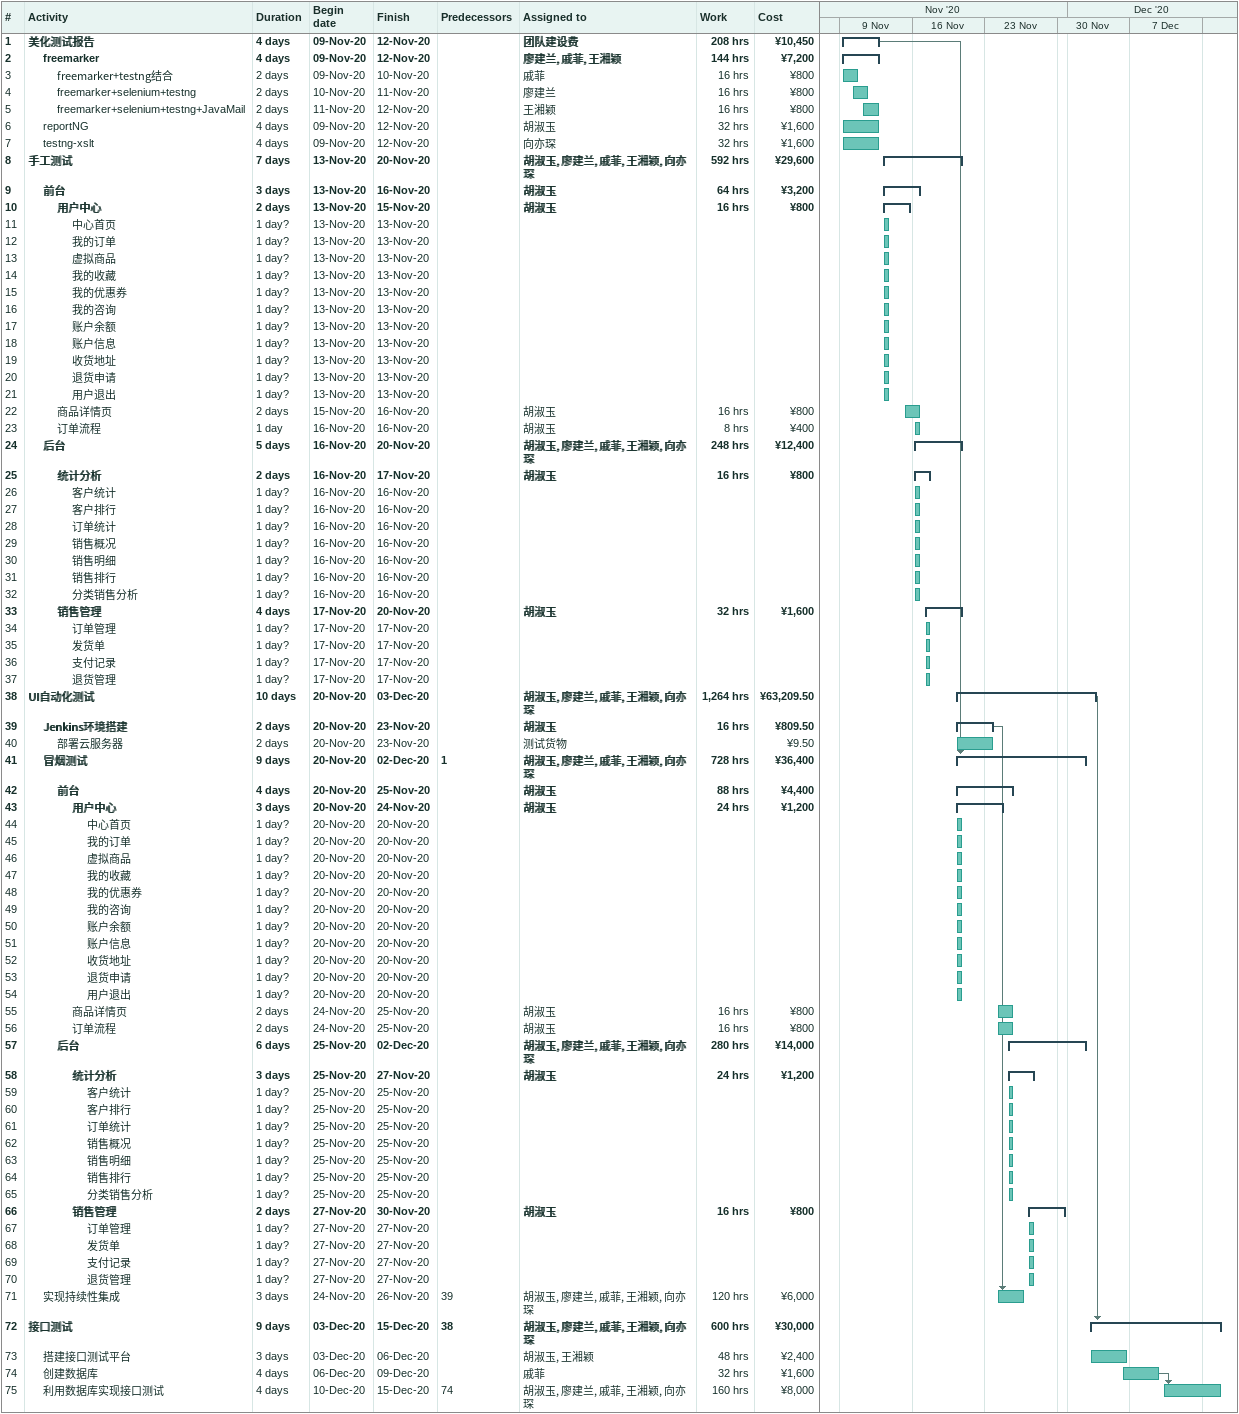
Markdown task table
| ID | Level | Task | Duration | Start | Finish | Predecessors | Resources | Work (h) | Cost (¥) |
|---|---|---|---|---|---|---|---|---|---|
| 1 | 1 | **美化测试报告** | 4d | 2020-11-09 | 2020-11-12 |  | 团队建设费 | 208 | 10450 |
| 2 | 2 | **freemarker** | 4d | 2020-11-09 | 2020-11-12 |  | 廖建兰, 戚菲, 王湘颖 | 144 | 7200 |
| 3 | 3 | freemarker+testng结合 | 2d | 2020-11-09 | 2020-11-10 |  | 戚菲 | 16 | 800 |
| 4 | 3 | freemarker+selenium+testng | 2d | 2020-11-10 | 2020-11-11 |  | 廖建兰 | 16 | 800 |
| 5 | 3 | freemarker+selenium+testng+JavaMail | 2d | 2020-11-11 | 2020-11-12 |  | 王湘颖 | 16 | 800 |
| 6 | 2 | reportNG | 4d | 2020-11-09 | 2020-11-12 |  | 胡淑玉 | 32 | 1600 |
| 7 | 2 | testng-xslt | 4d | 2020-11-09 | 2020-11-12 |  | 向亦琛 | 32 | 1600 |
| 8 | 1 | **手工测试** | 7d | 2020-11-13 | 2020-11-20 |  | 胡淑玉, 廖建兰, 戚菲, 王湘颖, 向亦琛 | 592 | 29600 |
| 9 | 2 | **前台** | 3d | 2020-11-13 | 2020-11-16 |  | 胡淑玉 | 64 | 3200 |
| 10 | 3 | **用户中心** | 2d | 2020-11-13 | 2020-11-15 |  | 胡淑玉 | 16 | 800 |
| 11 | 4 | 中心首页 | 1d? | 2020-11-13 | 2020-11-13 |  |  |  |  |
| 12 | 4 | 我的订单 | 1d? | 2020-11-13 | 2020-11-13 |  |  |  |  |
| 13 | 4 | 虚拟商品 | 1d? | 2020-11-13 | 2020-11-13 |  |  |  |  |
| 14 | 4 | 我的收藏 | 1d? | 2020-11-13 | 2020-11-13 |  |  |  |  |
| 15 | 4 | 我的优惠券 | 1d? | 2020-11-13 | 2020-11-13 |  |  |  |  |
| 16 | 4 | 我的咨询 | 1d? | 2020-11-13 | 2020-11-13 |  |  |  |  |
| 17 | 4 | 账户余额 | 1d? | 2020-11-13 | 2020-11-13 |  |  |  |  |
| 18 | 4 | 账户信息 | 1d? | 2020-11-13 | 2020-11-13 |  |  |  |  |
| 19 | 4 | 收货地址 | 1d? | 2020-11-13 | 2020-11-13 |  |  |  |  |
| 20 | 4 | 退货申请 | 1d? | 2020-11-13 | 2020-11-13 |  |  |  |  |
| 21 | 4 | 用户退出 | 1d? | 2020-11-13 | 2020-11-13 |  |  |  |  |
| 22 | 3 | 商品详情页 | 2d | 2020-11-15 | 2020-11-16 |  | 胡淑玉 | 16 | 800 |
| 23 | 3 | 订单流程 | 1d | 2020-11-16 | 2020-11-16 |  | 胡淑玉 | 8 | 400 |
| 24 | 2 | **后台** | 5d | 2020-11-16 | 2020-11-20 |  | 胡淑玉, 廖建兰, 戚菲, 王湘颖, 向亦琛 | 248 | 12400 |
| 25 | 3 | **统计分析** | 2d | 2020-11-16 | 2020-11-17 |  | 胡淑玉 | 16 | 800 |
| 26 | 4 | 客户统计 | 1d? | 2020-11-16 | 2020-11-16 |  |  |  |  |
| 27 | 4 | 客户排行 | 1d? | 2020-11-16 | 2020-11-16 |  |  |  |  |
| 28 | 4 | 订单统计 | 1d? | 2020-11-16 | 2020-11-16 |  |  |  |  |
| 29 | 4 | 销售概况 | 1d? | 2020-11-16 | 2020-11-16 |  |  |  |  |
| 30 | 4 | 销售明细 | 1d? | 2020-11-16 | 2020-11-16 |  |  |  |  |
| 31 | 4 | 销售排行 | 1d? | 2020-11-16 | 2020-11-16 |  |  |  |  |
| 32 | 4 | 分类销售分析 | 1d? | 2020-11-16 | 2020-11-16 |  |  |  |  |
| 33 | 3 | **销售管理** | 4d | 2020-11-17 | 2020-11-20 |  | 胡淑玉 | 32 | 1600 |
| 34 | 4 | 订单管理 | 1d? | 2020-11-17 | 2020-11-17 |  |  |  |  |
| 35 | 4 | 发货单 | 1d? | 2020-11-17 | 2020-11-17 |  |  |  |  |
| 36 | 4 | 支付记录 | 1d? | 2020-11-17 | 2020-11-17 |  |  |  |  |
| 37 | 4 | 退货管理 | 1d? | 2020-11-17 | 2020-11-17 |  |  |  |  |
| 38 | 1 | **UI自动化测试** | 10d | 2020-11-20 | 2020-12-03 |  | 胡淑玉, 廖建兰, 戚菲, 王湘颖, 向亦琛 | 1264 | 63209.50 |
| 39 | 2 | **Jenkins环境搭建** | 2d | 2020-11-20 | 2020-11-23 |  | 胡淑玉 | 16 | 809.50 |
| 40 | 3 | 部署云服务器 | 2d | 2020-11-20 | 2020-11-23 |  | 测试货物 |  | 9.50 |
| 41 | 2 | **冒烟测试** | 9d | 2020-11-20 | 2020-12-02 | 1 | 胡淑玉, 廖建兰, 戚菲, 王湘颖, 向亦琛 | 728 | 36400 |
| 42 | 3 | **前台** | 4d | 2020-11-20 | 2020-11-25 |  | 胡淑玉 | 88 | 4400 |
| 43 | 4 | **用户中心** | 3d | 2020-11-20 | 2020-11-24 |  | 胡淑玉 | 24 | 1200 |
| 44 | 5 | 中心首页 | 1d? | 2020-11-20 | 2020-11-20 |  |  |  |  |
| 45 | 5 | 我的订单 | 1d? | 2020-11-20 | 2020-11-20 |  |  |  |  |
| 46 | 5 | 虚拟商品 | 1d? | 2020-11-20 | 2020-11-20 |  |  |  |  |
| 47 | 5 | 我的收藏 | 1d? | 2020-11-20 | 2020-11-20 |  |  |  |  |
| 48 | 5 | 我的优惠券 | 1d? | 2020-11-20 | 2020-11-20 |  |  |  |  |
| 49 | 5 | 我的咨询 | 1d? | 2020-11-20 | 2020-11-20 |  |  |  |  |
| 50 | 5 | 账户余额 | 1d? | 2020-11-20 | 2020-11-20 |  |  |  |  |
| 51 | 5 | 账户信息 | 1d? | 2020-11-20 | 2020-11-20 |  |  |  |  |
| 52 | 5 | 收货地址 | 1d? | 2020-11-20 | 2020-11-20 |  |  |  |  |
| 53 | 5 | 退货申请 | 1d? | 2020-11-20 | 2020-11-20 |  |  |  |  |
| 54 | 5 | 用户退出 | 1d? | 2020-11-20 | 2020-11-20 |  |  |  |  |
| 55 | 4 | 商品详情页 | 2d | 2020-11-24 | 2020-11-25 |  | 胡淑玉 | 16 | 800 |
| 56 | 4 | 订单流程 | 2d | 2020-11-24 | 2020-11-25 |  | 胡淑玉 | 16 | 800 |
| 57 | 3 | **后台** | 6d | 2020-11-25 | 2020-12-02 |  | 胡淑玉, 廖建兰, 戚菲, 王湘颖, 向亦琛 | 280 | 14000 |
| 58 | 4 | **统计分析** | 3d | 2020-11-25 | 2020-11-27 |  | 胡淑玉 | 24 | 1200 |
| 59 | 5 | 客户统计 | 1d? | 2020-11-25 | 2020-11-25 |  |  |  |  |
| 60 | 5 | 客户排行 | 1d? | 2020-11-25 | 2020-11-25 |  |  |  |  |
| 61 | 5 | 订单统计 | 1d? | 2020-11-25 | 2020-11-25 |  |  |  |  |
| 62 | 5 | 销售概况 | 1d? | 2020-11-25 | 2020-11-25 |  |  |  |  |
| 63 | 5 | 销售明细 | 1d? | 2020-11-25 | 2020-11-25 |  |  |  |  |
| 64 | 5 | 销售排行 | 1d? | 2020-11-25 | 2020-11-25 |  |  |  |  |
| 65 | 5 | 分类销售分析 | 1d? | 2020-11-25 | 2020-11-25 |  |  |  |  |
| 66 | 4 | **销售管理** | 2d | 2020-11-27 | 2020-11-30 |  | 胡淑玉 | 16 | 800 |
| 67 | 5 | 订单管理 | 1d? | 2020-11-27 | 2020-11-27 |  |  |  |  |
| 68 | 5 | 发货单 | 1d? | 2020-11-27 | 2020-11-27 |  |  |  |  |
| 69 | 5 | 支付记录 | 1d? | 2020-11-27 | 2020-11-27 |  |  |  |  |
| 70 | 5 | 退货管理 | 1d? | 2020-11-27 | 2020-11-27 |  |  |  |  |
| 71 | 2 | 实现持续性集成 | 3d | 2020-11-24 | 2020-11-26 | 39 | 胡淑玉, 廖建兰, 戚菲, 王湘颖, 向亦琛 | 120 | 6000 |
| 72 | 1 | **接口测试** | 9d | 2020-12-03 | 2020-12-15 | 38 | 胡淑玉, 廖建兰, 戚菲, 王湘颖, 向亦琛 | 600 | 30000 |
| 73 | 2 | 搭建接口测试平台 | 3d | 2020-12-03 | 2020-12-06 |  | 胡淑玉, 王湘颖 | 48 | 2400 |
| 74 | 2 | 创建数据库 | 4d | 2020-12-06 | 2020-12-09 |  | 戚菲 | 32 | 1600 |
| 75 | 2 | 利用数据库实现接口测试 | 4d | 2020-12-10 | 2020-12-15 | 74 | 胡淑玉, 廖建兰, 戚菲, 王湘颖, 向亦琛 | 160 | 8000 |
